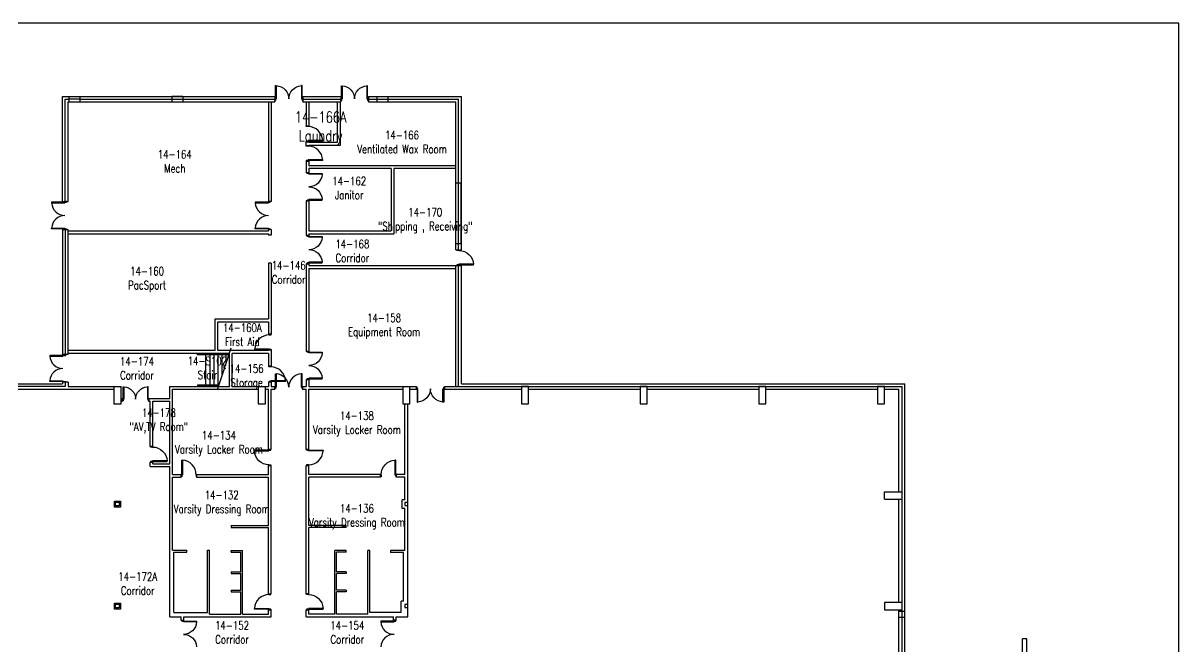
# Model space of a CAD drawing. Extents: x 11182 to 734459, y -1391328 to 152085.
# Drawn here: x 215008 to 294638, y -1326532 to -1283546 of the extents above; entities that cross this region are included whole.
import ezdxf
from ezdxf.enums import TextEntityAlignment as Align

# ---------------------------------------------------------------- set-up
doc = ezdxf.new("R2010")
doc.units = 0
doc.header["$LTSCALE"] = 500
doc.header["$MEASUREMENT"] = 0
doc.layers.get('0').update_dxf_attribs({"linetype": 'CONTINUOUS'})
doc.layers.add('0_Defpoints', color=106, linetype='CONTINUOUS', plot=False)
for name, color, linetype in [('0_room_data', 7, 'CONTINUOUS'), ('1_Wall_Exist', 251, 'CONTINUOUS'), ('3_Text', 7, 'CONTINUOUS')]:
    doc.layers.add(name, color=color, linetype=linetype)
doc.styles.add('1_200', font='simplex.shx', dxfattribs={"width": 0.75, "height": 460})

# ---------------------------------------------------------------- blocks, each defined once
blk = doc.blocks.new('LOWER$0$dr1000pl')
for points in [[(50, 0), (50, 1000), (100, 1000), (100, 0)], [(50, -140), (0, -140), (0, 0), (50, 0)], [(1050, -140), (1100, -140), (1100, 0), (1050, 0)]]:
    blk.add_lwpolyline(points, close=True)
blk.add_arc((48, -1), 1002, 0.05524, 87.00716)
blk = doc.blocks.new('room_data')
at = {"layer": '3_Text', "style": '1_200', "width": 0.75}
for tag, p in [('ROOMNUM', (0, 0)), ('ROOMUSE', (0, -575))]:
    blk.add_attdef(tag, text='', height=345, dxfattribs=at).set_placement(p, align=Align.MIDDLE_CENTER)

msp = doc.modelspace()

# ---------------------------------------------------------------- linework, layer by layer
at = {"layer": '0_Defpoints'}
msp.add_lwpolyline([(294638, -1378007), (294638, -1283546), (148652, -1283546), (148652, -1378007)], close=True, dxfattribs=at)
at = {"layer": '1_Wall_Exist'}
for p, q in [((217722, -1295837), (217722, -1288602)), ((217722, -1288602), (218158, -1288602)), ((217913, -1295837), (217913, -1288793)), ((217913, -1288793), (218158, -1288793)), ((218103, -1288980), (218158, -1288980)), ((218103, -1295837), (218103, -1288980)), ((218158, -1288602), (218158, -1288980)), ((218158, -1288602), (218908, -1288602)), ((218908, -1288793), (218158, -1288793)), ((218158, -1288980), (218908, -1288980)), ((218908, -1288602), (225258, -1288602)), ((218908, -1288602), (218908, -1288980)), ((218908, -1288793), (232352, -1288793)), ((218908, -1288980), (225258, -1288980)), ((225258, -1288602), (225258, -1288980)), ((225258, -1288602), (226008, -1288602)), ((226008, -1288602), (225258, -1288602)), ((225258, -1288793), (226008, -1288793)), ((225258, -1288980), (226008, -1288980)), ((226008, -1288602), (232352, -1288602)), ((226008, -1288602), (226008, -1288980)), ((226008, -1288980), (232352, -1288980)), ((231918, -1288980), (231918, -1295837)), ((232108, -1288980), (232108, -1295837)), ((232352, -1288602), (232352, -1288980)), ((234284, -1288602), (234284, -1288980)), ((234284, -1288602), (236894, -1288602)), ((234284, -1288793), (236894, -1288793)), ((234284, -1288980), (236894, -1288980)), ((234508, -1288980), (234508, -1290631)), ((234698, -1288980), (234698, -1290631)), ((236654, -1288980), (236654, -1291781)), ((236844, -1288980), (236844, -1291971)), ((236894, -1288602), (236894, -1288980)), ((238794, -1288602), (238794, -1288980)), ((238794, -1288602), (245217, -1288602)), ((238794, -1288793), (245013, -1288793)), ((238794, -1288980), (244823, -1288980)), ((239388, -1288602), (239388, -1288980)), ((239388, -1288980), (240138, -1288980)), ((240138, -1288602), (240138, -1288980)), ((244823, -1299159), (244823, -1288980)), ((245013, -1299159), (245013, -1288793)), ((245217, -1294561), (245217, -1288602)), ((234508, -1290631), (234698, -1290631)), ((234508, -1291971), (234508, -1291731)), ((234508, -1291731), (234698, -1291731)), ((234508, -1291971), (234698, -1291971)), ((235650, -1291681), (234510, -1291681)), ((234698, -1291731), (234698, -1291781)), ((236654, -1291781), (234698, -1291781)), ((236844, -1291971), (234698, -1291971)), ((234508, -1293071), (234508, -1293861)), ((234508, -1293071), (234698, -1293071)), ((235650, -1293021), (234510, -1293021)), ((234698, -1293071), (234698, -1293371)), ((234698, -1293861), (234508, -1293861)), ((240358, -1293371), (234698, -1293371)), ((244823, -1293371), (234698, -1293371)), ((240358, -1293561), (234698, -1293561)), ((240358, -1293561), (234698, -1293561)), ((234698, -1293561), (234698, -1293861)), ((244823, -1293371), (240358, -1293371)), ((240358, -1293561), (240358, -1297869)), ((244823, -1293561, 0), (240548, -1293561)), ((244823, -1293561, 0), (240548, -1293561)), ((240548, -1293561), (240548, -1298059)), ((244823, -1294561), (245217, -1294561)), ((245204, -1299159), (245204, -1294561)), ((217722, -1295837), (218103, -1295837)), ((232108, -1295837), (231918, -1295837)), ((234508, -1295793), (234508, -1298193)), ((234698, -1295793), (234508, -1295793)), ((234698, -1295793), (234698, -1297869)), ((217722, -1297769), (218103, -1297769)), ((217722, -1297769), (217722, -1306393)), ((217913, -1297769), (217913, -1306393)), ((218103, -1306393), (218103, -1297769)), ((218103, -1297869), (231918, -1297869)), ((232108, -1297769), (231918, -1297769)), ((231918, -1297769), (231918, -1297869)), ((232108, -1297769), (232108, -1298159)), ((234698, -1297869), (240358, -1297869)), ((218103, -1298059), (231918, -1298059)), ((218103, -1299309), (218103, -1298559)), ((231918, -1298059), (231918, -1298159)), ((232108, -1298159), (231918, -1298159)), ((234698, -1298193), (234508, -1298193)), ((234698, -1298059), (240548, -1298059)), ((234698, -1298059), (234698, -1298193)), ((244823, -1298726), (245204, -1298726)), ((244823, -1299159), (245204, -1299159)), ((232108, -1300091), (231918, -1300091)), ((231918, -1300091, 0), (231918, -1303933)), ((232108, -1300091), (232108, -1304985, 0)), ((234508, -1300125), (234508, -1306178)), ((234698, -1300125), (234508, -1300125)), ((234698, -1300125), (234698, -1300259)), ((234698, -1300259), (244829, -1300259)), ((244823, -1300259), (245204, -1300259)), ((244823, -1308593), (244823, -1300259)), ((245013, -1308593), (245013, -1300259)), ((245204, -1308402), (245204, -1300259)), ((234698, -1300449), (244829, -1300449)), ((234698, -1300449), (234698, -1306178)), ((228243, -1303933, 0), (231918, -1303933)), ((228243, -1306113), (228243, -1303933, 0)), ((228433, -1304123), (231918, -1304123)), ((228433, -1306113), (228433, -1304123)), ((231918, -1304123, 0), (231918, -1304985, 0)), ((232108, -1304985), (231918, -1304985)), ((218103, -1306393), (217722, -1306393)), ((228243, -1306113), (218103, -1306113)), ((229228, -1306303), (218103, -1306303)), ((227078, -1306318), (227028, -1306318)), ((227028, -1306403), (227028, -1306318)), ((229166, -1306403), (227028, -1306403)), ((227078, -1306353), (227078, -1306318)), ((229182, -1306353), (227078, -1306353)), ((227608, -1306353), (227608, -1306303)), ((227608, -1308493), (227608, -1306403)), ((227888, -1306353), (227888, -1306303)), ((227888, -1308493), (227888, -1306403)), ((228168, -1306353), (228168, -1306303)), ((228168, -1308493), (228168, -1306403)), ((231918, -1306113), (228433, -1306113)), ((228448, -1306353), (228448, -1306303)), ((228448, -1308493), (228448, -1306403)), ((228728, -1306353), (228728, -1306303)), ((228728, -1307750), (228728, -1306403)), ((229314, -1305945), (228903, -1307209)), ((229008, -1306353), (229008, -1306303)), ((229008, -1306889), (229008, -1306403)), ((229228, -1308593), (229228, -1306303)), ((229418, -1308593), (229418, -1306303)), ((231918, -1306303), (229418, -1306303)), ((232108, -1306085), (231918, -1306085)), ((231918, -1306085), (231918, -1306113)), ((231918, -1306303), (231918, -1307193)), ((232108, -1306085), (232108, -1307193)), ((234698, -1306178), (234508, -1306178)), ((228850, -1307373), (228404, -1308745)), ((228903, -1307209), (228806, -1307268)), ((228806, -1307268), (228948, -1307314)), ((228948, -1307314), (228850, -1307373)), ((232108, -1307193), (231918, -1307193)), ((217722, -1308293), (217722, -1308402)), ((218103, -1308293), (217722, -1308293)), ((217913, -1308293), (217913, -1308593)), ((218103, -1308293), (218103, -1308593)), ((232108, -1308293), (231918, -1308293)), ((231918, -1308293), (231918, -1308593)), ((233082, -1308243), (231942, -1308243)), ((232108, -1308293), (232108, -1308593)), ((234508, -1308110), (234508, -1308593)), ((234698, -1308110), (234508, -1308110)), ((234698, -1308110), (234698, -1308593)), ((161612, -1308402), (217722, -1308402)), ((217913, -1308593), (161803, -1308593)), ((213583, -1308783), (221258, -1308783)), ((218103, -1308593), (221758, -1308593)), ((221258, -1308593), (221258, -1309793)), ((221758, -1309793), (221758, -1308593)), ((225108, -1309420), (225108, -1308593)), ((225108, -1308593), (229228, -1308593)), ((225297, -1314643), (225297, -1308783)), ((225297, -1308783), (231207, -1308783)), ((228486, -1308493), (227028, -1308493)), ((227028, -1308493), (227028, -1308578)), ((227078, -1308578), (227028, -1308578)), ((228470, -1308543), (227078, -1308543)), ((227078, -1308543), (227078, -1308578)), ((227608, -1308593), (227608, -1308543)), ((227888, -1308593), (227888, -1308543)), ((228168, -1308593), (228168, -1308543)), ((228448, -1308593, 0), (228448, -1308543)), ((229418, -1308593), (231918, -1308593)), ((231207, -1308593), (231207, -1309793)), ((231208, -1308593), (231208, -1309793)), ((231707, -1309793), (231707, -1308593)), ((231707, -1308783), (231917, -1308783)), ((231708, -1309793), (231708, -1308593)), ((231917, -1312933), (231917, -1308783)), ((232107, -1308593), (232357, -1308593)), ((232107, -1312933), (232107, -1308783)), ((232107, -1308783), (232357, -1308783)), ((232357, -1308783), (232357, -1308593)), ((234257, -1308593), (234507, -1308593)), ((234257, -1308783), (234257, -1308593)), ((234257, -1308783), (234507, -1308783)), ((234507, -1312933), (234507, -1308783)), ((234697, -1308783), (241162, -1308783)), ((234697, -1312933), (234697, -1308783)), ((234698, -1308593), (242103, -1308593)), ((241162, -1308593), (241162, -1309793)), ((241163, -1308593), (241163, -1309793)), ((241662, -1309793), (241662, -1308593)), ((241663, -1309793), (241663, -1308593)), ((241663, -1308783), (242103, -1308783)), ((242103, -1308783), (242103, -1308593)), ((244035, -1308783), (244035, -1308593)), ((244035, -1308593), (249336, -1308593)), ((244035, -1308783), (249336, -1308783)), ((245013, -1308593), (275563, -1308593)), ((245204, -1308402), (275754, -1308402)), ((249836, -1308783), (257511, -1308783)), ((258011, -1308783), (265686, -1308783)), ((266186, -1308783), (273861, -1308783)), ((274363, -1308783), (275313, -1308783)), ((275313, -1308783), (275313, -1315853)), ((275563, -1327123), (275563, -1308593)), ((275754, -1327123), (275754, -1308402)), ((221258, -1309793), (221758, -1309793)), ((221758, -1309420), (221861, -1309420)), ((221758, -1309610), (221861, -1309610)), ((221861, -1309420), (221861, -1309610)), ((223661, -1309420), (223661, -1309610)), ((223661, -1309420), (225108, -1309420)), ((223661, -1309610), (223765, -1309610)), ((223765, -1312710), (223765, -1309610)), ((223954, -1309610), (225108, -1309610)), ((223954, -1312710), (223954, -1309610)), ((225108, -1313910), (225108, -1309610)), ((231207, -1309793), (231708, -1309793)), ((241162, -1309793), (241663, -1309793)), ((241317, -1314643), (241317, -1309793)), ((241507, -1316592), (241507, -1309793)), ((223765, -1312710), (223954, -1312710)), ((231917, -1312933), (232107, -1312933)), ((234697, -1312933), (234507, -1312933)), ((223765, -1314099), (223765, -1313810)), ((223954, -1313810), (223765, -1313810)), ((223954, -1313910), (223954, -1313810)), ((223765, -1314099), (225108, -1314099)), ((223954, -1313910), (225108, -1313910)), ((225108, -1324468), (225108, -1314099)), ((225297, -1314643), (225887, -1314643)), ((225887, -1314833), (225887, -1314643)), ((226987, -1314833), (226987, -1314643)), ((226987, -1314643), (231917, -1314643)), ((231917, -1314643), (231917, -1314033)), ((231917, -1314033), (232107, -1314033)), ((232107, -1322878), (232107, -1314033)), ((234507, -1322878), (234507, -1314033)), ((234697, -1314033), (234507, -1314033)), ((234697, -1314643), (234697, -1314033)), ((239627, -1314643), (234697, -1314643)), ((239627, -1314833), (239627, -1314643)), ((240727, -1314833), (240727, -1314643)), ((241317, -1314643), (240727, -1314643)), ((225297, -1319858), (225297, -1314833)), ((225297, -1314833), (225887, -1314833)), ((226987, -1314833), (231917, -1314833)), ((231917, -1318168), (231917, -1314833)), ((234698, -1318168), (234697, -1314833)), ((239627, -1314833), (234697, -1314833)), ((241317, -1314833), (240727, -1314833)), ((241317, -1316398), (241317, -1314833)), ((241117, -1316988), (241117, -1316398)), ((241317, -1316398), (241117, -1316398)), ((241317, -1316988), (241117, -1316988)), ((241317, -1319880), (241317, -1316988)), ((241507, -1323622), (241507, -1316795)), ((275313, -1316353), (275313, -1323473)), ((229340, -1318168), (231917, -1318168)), ((229340, -1318168), (229340, -1318308)), ((229340, -1318308), (231917, -1318308)), ((231917, -1322878), (231917, -1318308)), ((234697, -1322878), (234698, -1318308)), ((237275, -1318168), (234698, -1318168)), ((237275, -1318308), (234698, -1318308)), ((237275, -1318308), (237275, -1318168)), ((225297, -1319858), (226287, -1319858)), ((225402, -1324173), (225402, -1319998)), ((225402, -1319998), (226287, -1319998)), ((226287, -1319998), (226287, -1319858)), ((227710, -1324173), (227710, -1319858)), ((227710, -1319858), (227850, -1319858)), ((227850, -1324278), (227850, -1319858)), ((229340, -1319998), (229340, -1319880)), ((229340, -1319880), (230128, -1319880)), ((229340, -1319998), (230010, -1319998)), ((230010, -1321360), (230010, -1319998)), ((230128, -1324278), (230128, -1319880)), ((236486, -1324278), (236486, -1319880)), ((237275, -1319880), (236486, -1319880)), ((236605, -1321360), (236605, -1319998)), ((237275, -1319998), (236605, -1319998)), ((237275, -1319998), (237275, -1319880)), ((238764, -1324278), (238764, -1319880)), ((238904, -1319880), (238764, -1319880)), ((238904, -1324173), (238904, -1319880)), ((240328, -1319880), (240328, -1320020)), ((241317, -1319880), (240328, -1319880)), ((241212, -1320020), (240328, -1320020)), ((241212, -1323371), (241212, -1320020)), ((229340, -1321360), (229340, -1321478)), ((229340, -1321360), (230010, -1321360)), ((229340, -1321478), (230010, -1321478)), ((230010, -1322630), (230010, -1321478)), ((236604, -1322630), (236604, -1321478)), ((237275, -1321478), (236604, -1321478)), ((237275, -1321360), (236605, -1321360)), ((237275, -1321360), (237275, -1321478)), ((229340, -1322630), (230010, -1322630)), ((229340, -1322630), (229340, -1322748)), ((237274, -1322630), (236604, -1322630)), ((237274, -1322630), (237274, -1322748)), ((229340, -1322748), (230010, -1322748)), ((230010, -1324278), (230010, -1322748)), ((231917, -1322878), (232107, -1322878)), ((234697, -1322878), (234507, -1322878)), ((236604, -1324278), (236604, -1322748)), ((237274, -1322748), (236604, -1322748)), ((241056, -1324173), (241056, -1323371)), ((241212, -1323371), (241056, -1323371)), ((225402, -1324173), (227710, -1324173)), ((231917, -1324278), (231917, -1323978)), ((231917, -1323978), (232107, -1323978)), ((232107, -1324468), (232107, -1323978)), ((234507, -1324468), (234507, -1323978)), ((234697, -1323978), (234507, -1323978)), ((234697, -1324278), (234697, -1323978)), ((241056, -1324173), (238904, -1324173)), ((241514, -1323622), (241311, -1323622)), ((241311, -1323622), (241311, -1323825)), ((241311, -1323825), (241514, -1323825)), ((241507, -1324468), (241507, -1323825)), ((241514, -1323825), (241514, -1323622)), ((275313, -1323973), (275313, -1327123)), ((275313, -1324073), (275754, -1324073)), ((225107, -1324468), (225897, -1324468)), ((225897, -1324718), (225897, -1324468)), ((226087, -1324718), (225897, -1324718)), ((226087, -1324468), (232107, -1324468)), ((226087, -1324718), (226087, -1324468)), ((227850, -1324278), (230010, -1324278)), ((230128, -1324278), (231917, -1324278)), ((234507, -1324468), (240527, -1324468)), ((236486, -1324278), (234697, -1324278)), ((238764, -1324278), (236604, -1324278)), ((240527, -1324718), (240527, -1324468)), ((240527, -1324718), (240717, -1324718)), ((240717, -1324718), (240717, -1324468)), ((240717, -1324468), (241507, -1324468)), ((275313, -1324473), (275754, -1324473)), ((283863, -1335882), (283863, -1325983)), ((284163, -1325983), (283863, -1325983)), ((284163, -1336182), (284163, -1325983))]:
    msp.add_line(p, q, dxfattribs=at)
at = {"layer": '1_Wall_Exist', "elevation": 0}
for points in [[(232454, -1287853), (232454, -1288768), (232403, -1288768), (232403, -1287853)], [(234182, -1287853), (234182, -1288768), (234233, -1288768), (234233, -1287853)], [(232403, -1288882), (232352, -1288882), (232352, -1288768), (232403, -1288768)], [(234233, -1288882), (234284, -1288882), (234284, -1288768), (234233, -1288768)], [(234584, -1298244), (234584, -1298193), (234698, -1298193), (234698, -1298244)], [(235613, -1298295), (234698, -1298295), (234698, -1298244), (235613, -1298244)], [(234584, -1300074), (234584, -1300125), (234698, -1300125), (234698, -1300074)], [(235613, -1300023), (234698, -1300023), (234698, -1300074), (235613, -1300074)], [(234584, -1306228), (234584, -1306178), (234698, -1306178), (234698, -1306228)], [(235613, -1306279), (234698, -1306279), (234698, -1306228), (235613, -1306228)], [(234584, -1308059), (234584, -1308110), (234698, -1308110), (234698, -1308059)], [(235613, -1308008), (234698, -1308008), (234698, -1308059), (235613, -1308059)]]:
    msp.add_lwpolyline(points, close=True, dxfattribs=at)
at = {"layer": '1_Wall_Exist'}
for points in [[(236994, -1287868), (236994, -1288768), (236944, -1288768), (236944, -1287868)], [(238695, -1287868), (238695, -1288768), (238744, -1288768), (238744, -1287868)], [(236944, -1288880), (236894, -1288880), (236894, -1288768), (236944, -1288768)], [(238744, -1288880), (238794, -1288880), (238794, -1288768), (238744, -1288768)], [(234584, -1293911), (234584, -1293861), (234698, -1293861), (234698, -1293911)], [(235613, -1293962), (234698, -1293962), (234698, -1293911), (235613, -1293911)], [(216973, -1295938), (217888, -1295938), (217888, -1295888), (216973, -1295888)], [(218002, -1295888), (218002, -1295837), (217888, -1295837), (217888, -1295888)], [(231003, -1295938), (231918, -1295938), (231918, -1295888), (231003, -1295888)], [(232032, -1295888), (232032, -1295837), (231918, -1295837), (231918, -1295888)], [(234584, -1295742), (234584, -1295793), (234698, -1295793), (234698, -1295742)], [(235613, -1295691), (234698, -1295691), (234698, -1295742), (235613, -1295742)], [(216973, -1297667), (217888, -1297667), (217888, -1297718), (216973, -1297718)], [(218002, -1297718), (218002, -1297769), (217888, -1297769), (217888, -1297718)], [(231003, -1297667), (231918, -1297667), (231918, -1297718), (231003, -1297718)], [(232032, -1297718), (232032, -1297769), (231918, -1297769), (231918, -1297718)], [(216847, -1306493), (217747, -1306493), (217747, -1306443), (216847, -1306443)], [(216847, -1308193), (217747, -1308193), (217747, -1308243), (216847, -1308243)], [(217947, -1308243), (217947, -1308293), (217747, -1308293), (217747, -1308243)], [(232443, -1307716), (232443, -1308631), (232392, -1308631), (232392, -1307716)], [(234172, -1307716), (234172, -1308631), (234223, -1308631), (234223, -1307716)], [(221956, -1308609), (221956, -1309462), (221909, -1309462), (221909, -1308609)], [(223567, -1308609), (223567, -1309462), (223614, -1309462), (223614, -1308609)], [(232392, -1308745), (232341, -1308745), (232341, -1308631), (232392, -1308631)], [(234223, -1308745), (234273, -1308745), (234273, -1308631), (234223, -1308631)], [(242153, -1308631), (242103, -1308631), (242103, -1308745), (242153, -1308745)], [(242204, -1309660), (242204, -1308745), (242153, -1308745), (242153, -1309660)], [(243933, -1309660), (243933, -1308745), (243984, -1308745), (243984, -1309660)], [(243984, -1308631), (244035, -1308631), (244035, -1308745), (243984, -1308745)], [(249838, -1309793), (249838, -1308593), (249338, -1308593), (249338, -1309793)], [(258013, -1309793), (258013, -1308593), (257513, -1308593), (257513, -1309793)], [(266188, -1309793), (266188, -1308593), (265688, -1308593), (265688, -1309793)], [(274363, -1309793), (274363, -1308593), (273863, -1308593), (273863, -1309793)], [(221909, -1309568), (221861, -1309568), (221861, -1309462), (221909, -1309462)], [(223614, -1309568), (223661, -1309568), (223661, -1309462), (223614, -1309462)], [(221308, -1316893), (221308, -1316493), (221708, -1316493), (221708, -1316893)], [(221381, -1316820), (221381, -1316566), (221635, -1316566), (221635, -1316820)], [(241514, -1316795), (241514, -1316592), (241311, -1316592), (241311, -1316795)], [(221308, -1323923), (221308, -1323523), (221708, -1323523), (221708, -1323923)], [(221381, -1323850), (221381, -1323596), (221635, -1323596), (221635, -1323850)], [(225935, -1324753), (225935, -1324702), (226049, -1324702), (226049, -1324753)], [(226964, -1324804), (226049, -1324804), (226049, -1324753), (226964, -1324753)], [(239650, -1324804), (240565, -1324804), (240565, -1324753), (239650, -1324753)], [(240679, -1324753), (240679, -1324702), (240565, -1324702), (240565, -1324753)]]:
    msp.add_lwpolyline(points, close=True, dxfattribs=at)
for points in [[(234650, -1290631), (234650, -1290681), (234510, -1290681), (234510, -1290631)], [(234510, -1291681), (234510, -1291731)], [(234650, -1291731), (234650, -1291631)], [(235650, -1291681), (235650, -1291631), (234650, -1291631)], [(217747, -1306393), (217747, -1306443), (217947, -1306443), (217947, -1306393)], [(232082, -1307193), (232082, -1307243), (231942, -1307243), (231942, -1307193)], [(231942, -1308243), (231942, -1308293)], [(232082, -1308293), (232082, -1308193)], [(233082, -1308243), (233082, -1308193), (232082, -1308193)], [(274363, -1316353), (274363, -1315853), (275563, -1315853)], [(274363, -1316353), (275563, -1316353)], [(231942, -1322878), (231942, -1322928), (232082, -1322928), (232082, -1322878)], [(232082, -1323928), (230942, -1323928), (230942, -1323878), (231942, -1323878)], [(231942, -1323978), (231942, -1323878)], [(232082, -1323928), (232082, -1323978)], [(275563, -1323473), (274363, -1323473), (274363, -1323973), (275563, -1323973)]]:
    msp.add_lwpolyline(points, dxfattribs=at)
at = {"layer": '1_Wall_Exist', "elevation": 0}
for points in [[(234650, -1291971), (234650, -1292021), (234510, -1292021), (234510, -1291971)], [(234510, -1293021), (234510, -1293071)], [(234650, -1293071), (234650, -1292971)], [(235650, -1293021), (235650, -1292971), (234650, -1292971)], [(231965, -1304985), (231965, -1305035), (232105, -1305035), (232105, -1304985)], [(232105, -1306035), (230965, -1306035), (230965, -1305985), (231965, -1305985)], [(231965, -1306085), (231965, -1305985)], [(232105, -1306035), (232105, -1306085)]]:
    msp.add_lwpolyline(points, dxfattribs=at)
at = {"layer": '1_Wall_Exist', "flags": 128}
msp.add_lwpolyline([(245186, -1298726), (245186, -1294561)], dxfattribs=at)
at = {"layer": '1_Wall_Exist'}
for centre, start, end in [((234649, -1291683), 2.99284, 89.94476), ((234649, -1293023), 2.99284, 89.94476), ((231966, -1306037), 90.05524, 177.00716), ((232081, -1308246), 2.99284, 89.94476), ((231943, -1323931), 90.05524, 177.00716)]:
    msp.add_arc(centre, 1002, start, end, dxfattribs=at)
at = {"layer": '1_Wall_Exist', "extrusion": (0, 0, -1)}
for centre, major_axis, start_param, end_param in [((232400, -1288769), (-918, 2), 1.627119, 3.138384), ((234236, -1288769), (-918, -2), 0.003162, 1.514427), ((236942, -1288769), (-902, 2), 1.627119, 3.138384), ((238747, -1288769), (-902, -2), 0.003162, 1.514427), ((234697, -1293909), (2, 918), 1.627119, 3.138384), ((234697, -1295744), (-2, 918), 0.003162, 1.514427), ((234697, -1298241), (2, 918), 1.627119, 3.138384), ((234697, -1300076), (-2, 918), 0.003162, 1.514427), ((234697, -1306226), (2, 918), 1.627119, 3.138384), ((234697, -1308061), (-2, 918), 0.003162, 1.514427), ((221906, -1309463), (-855, 2), 1.627119, 3.138384), ((223616, -1309463), (-855, -2), 0.003162, 1.514427), ((242151, -1308744), (918, 2), 0.003162, 1.514427), ((243986, -1308744), (918, -2), 1.627119, 3.138384), ((226048, -1324750), (2, 918), 1.627119, 3.138384), ((226048, -1326586), (-2, 918), 0.003162, 1.514427)]:
    msp.add_ellipse(centre, major_axis=major_axis, ratio=1, start_param=start_param, end_param=end_param, dxfattribs=at)
at = {"layer": '1_Wall_Exist'}
for centre, major_axis, start_param, end_param in [((217889, -1295885), (-2, 918), 1.627119, 3.138384), ((231919, -1295885), (-2, 918), 1.627119, 3.138384), ((217889, -1297720), (2, 918), 0.003162, 1.514427), ((231919, -1297720), (2, 918), 0.003162, 1.514427), ((217748, -1306441), (-2, 902), 1.627119, 3.138384), ((217748, -1308246), (2, 902), 0.003162, 1.514427), ((232390, -1308632), (918, -2), 0.003162, 1.514427), ((234225, -1308632), (918, 2), 1.627119, 3.138384), ((240566, -1324750), (-2, 918), 1.627119, 3.138384), ((240566, -1326586), (2, 918), 0.003162, 1.514427)]:
    msp.add_ellipse(centre, major_axis=major_axis, ratio=1, start_param=start_param, end_param=end_param, dxfattribs=at)

# ---------------------------------------------------------------- block references
at = {"layer": '0_room_data'}
for p, xscale, yscale, zscale, values in [((235506, -1290020), 2.232748802166406, 2.232748802166406, 2.232748802166406, {'ROOMNUM': '14-166A', 'ROOMUSE': 'Laundry'}), ((241114, -1291262), 1.674561601624805, 1.674561601624805, 1.674561601624805, {'ROOMNUM': '14-166', 'ROOMUSE': 'Ventilated Wax Room'}), ((225457, -1292592), 1.674561601624805, 1.674561601624805, 1.674561601624805, {'ROOMNUM': '14-164', 'ROOMUSE': 'Mech'}), ((237473, -1294429), 1.674561601624805, 1.674561601624805, 1.674561601624805, {'ROOMNUM': '14-162', 'ROOMUSE': 'Janitor'}), ((242715, -1296577), 1.674561601624805, 1.674561601624805, 1.674561601624805, {'ROOMNUM': '14-170', 'ROOMUSE': '"Shipping , Receiving"'}), ((237693, -1298768), 1.674561601624805, 1.674561601624805, 1.674561601624805, {'ROOMNUM': '14-168', 'ROOMUSE': 'Corridor'}), ((223550, -1300641), 1.674561601624805, 1.674561601624805, 1.674561601624805, {'ROOMNUM': '14-160', 'ROOMUSE': 'PacSport'}), ((233306, -1300245), 1.674561601624805, 1.674561601624805, 1.674561601624805, {'ROOMNUM': '14-146', 'ROOMUSE': 'Corridor'}), ((230111, -1304538), 1.674561601624805, 1.674561601624805, 1.674561601624805, {'ROOMNUM': '14-160A', 'ROOMUSE': 'First Aid'}), ((239877, -1303858), 1.674561601624805, 1.674561601624805, 1.674561601624805, {'ROOMNUM': '14-158', 'ROOMUSE': 'Equipment Room'}), ((222853, -1306854), 1.674561601624805, 1.674561601624805, 1.674561601624805, {'ROOMNUM': '14-174', 'ROOMUSE': 'Corridor'}), ((227706, -1306827), 1.674561601624805, 1.674561601624805, 1.674561601624805, {'ROOMNUM': '14-S102', 'ROOMUSE': 'Stair'}), ((230404, -1307352), 1.674561601624805, 1.674561601624805, 1.674561601624805, {'ROOMNUM': '14-156', 'ROOMUSE': 'Storage'}), ((224358, -1310391), 1.674561601624805, 1.674561601624805, 1.674561601624805, {'ROOMNUM': '14-178', 'ROOMUSE': '"AV,TV Room"'}), ((238004, -1310600), 1.674561601624805, 1.674561601624805, 1.674561601624805, {'ROOMNUM': '14-138', 'ROOMUSE': 'Varsity Locker Room'}), ((228501, -1311953), 1.674561601624805, 1.674561601624805, 1.674561601624805, {'ROOMNUM': '14-134', 'ROOMUSE': 'Varsity Locker Room'}), ((228691, -1316067), 1.674561601624805, 1.674561601624805, 1.674561601624805, {'ROOMNUM': '14-132', 'ROOMUSE': 'Varsity Dressing Room'}), ((238004, -1316984), 1.674561601624805, 1.674561601624805, 1.674561601624805, {'ROOMNUM': '14-136', 'ROOMUSE': 'Varsity Dressing Room'}), ((222903, -1321688), 1.674561601624805, 1.674561601624805, 1.674561601624805, {'ROOMNUM': '14-172A', 'ROOMUSE': 'Corridor'}), ((229404, -1325052), 1.674561601624805, 1.674561601624805, 1.674561601624805, {'ROOMNUM': '14-152', 'ROOMUSE': 'Corridor'}), ((237346, -1325052), 1.674561601624805, 1.674561601624805, 1.674561601624805, {'ROOMNUM': '14-154', 'ROOMUSE': 'Corridor'})]:
    msp.add_blockref('room_data', p, dxfattribs=dict(at, xscale=xscale, yscale=yscale, zscale=zscale)).add_auto_attribs(values)
at = {"layer": '1_Wall_Exist', "xscale": -1}
for p, rotation in [((245039, -1300259), 270), ((223930, -1313810), 270), ((231942, -1312933), 90), ((234672, -1323978), 270)]:
    msp.add_blockref('LOWER$0$dr1000pl', p, dxfattribs=dict(at, rotation=rotation))
at = {"layer": '1_Wall_Exist', "rotation": 270}
msp.add_blockref('LOWER$0$dr1000pl', (234672, -1312933), dxfattribs=at)
at = {"layer": '1_Wall_Exist'}
msp.add_blockref('LOWER$0$dr1000pl', (225887, -1314668), dxfattribs=at)
at = {"layer": '1_Wall_Exist', "xscale": -1}
msp.add_blockref('LOWER$0$dr1000pl', (240727, -1314668), dxfattribs=at)

doc.saveas('drawing.dxf')
